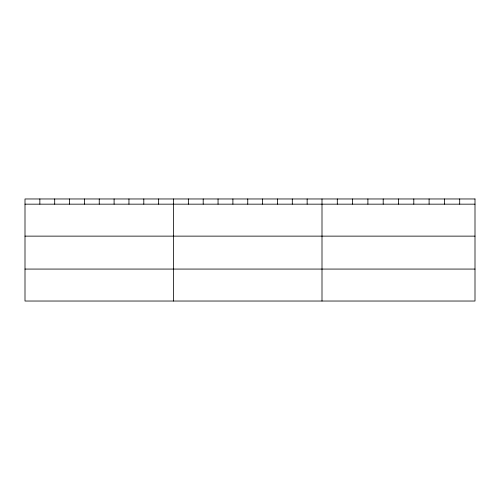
<?xml version="1.0" encoding="UTF-8"?>
<svg xmlns="http://www.w3.org/2000/svg" width="500" height="500" viewBox="0 0 500 500"><rect width="100%" height="100%" fill="white"/><g stroke="black" fill="none" stroke-linecap="round" stroke-linejoin="round"><path stroke-width="0.75" d="M25 204.163L475 204.163M25 236.131L475 236.131M25 269.069L475 269.069M459.7 198.969L459.7 204.163M444.4 198.969L444.4 204.163M429.1 198.969L429.1 204.163M413.8 198.969L413.8 204.163M398.5 198.969L398.5 204.163M383.2 198.969L383.2 204.163M367.9 198.969L367.9 204.163M352.6 198.969L352.6 204.163M337.3 198.969L337.3 204.163M322 198.969L322 301.031M307.15 198.969L307.15 204.163M292.3 198.969L292.3 204.163M277.45 198.969L277.45 204.163M262.6 198.969L262.6 204.163M247.75 198.969L247.75 204.163M232.9 198.969L232.9 204.163M218.05 198.969L218.05 204.163M203.2 198.969L203.2 204.163M188.35 198.969L188.35 204.163M173.5 198.969L173.5 301.031M158.65 198.969L158.65 204.163M143.8 198.969L143.8 204.163M128.95 198.969L128.95 204.163M114.1 198.969L114.1 204.163M99.25 198.969L99.25 204.163M84.4 198.969L84.4 204.163M69.55 198.969L69.55 204.163M54.7 198.969L54.7 204.163M39.85 198.969L39.85 204.163M475 198.969L25 198.969L25 301.031L475 301.031L475 198.969"/></g></svg>
